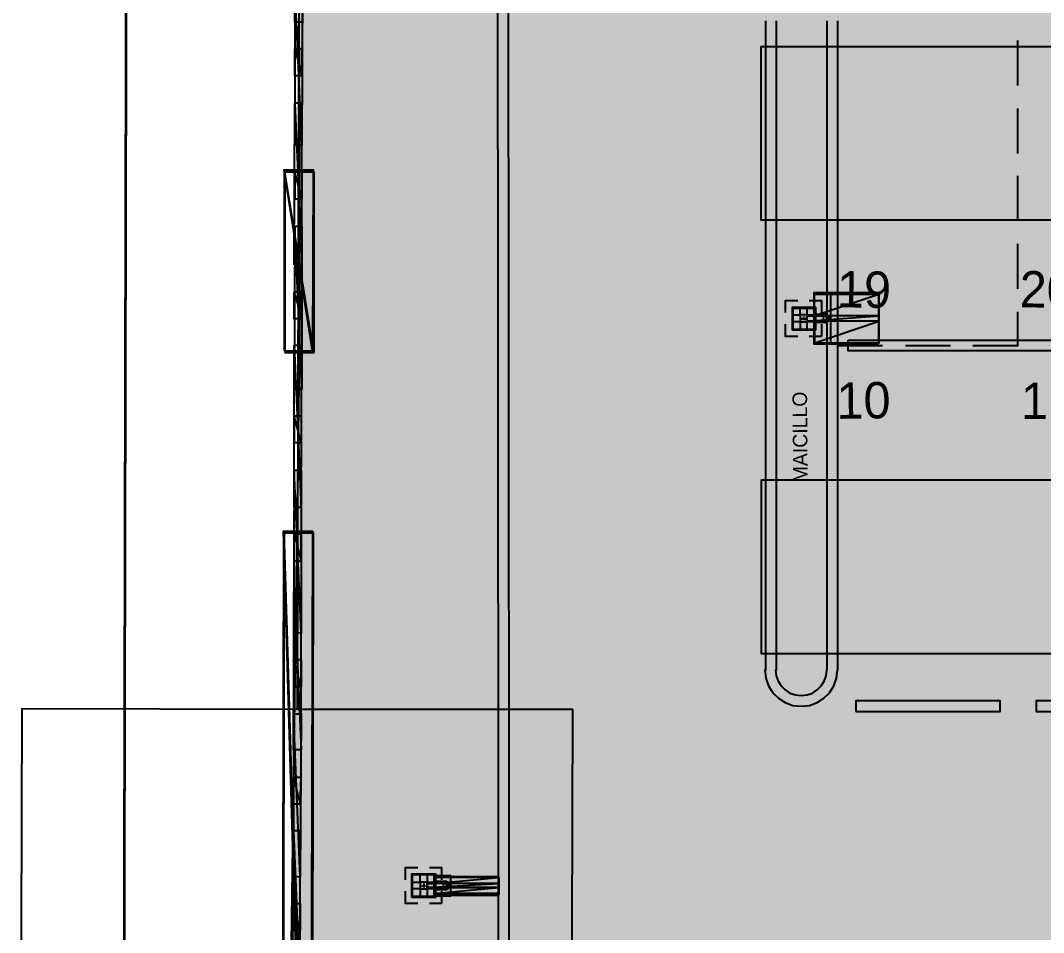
# Model space of a CAD drawing. Header units: metres. Extents: x 1 to 213, y 1 to 147.
# Drawn here: x 48.26 to 62.42, y 114.11 to 126.74 of the extents above; entities that cross this region are included whole.
import ezdxf

# ---------------------------------------------------------------- set-up
doc = ezdxf.new("R2010")
doc.units = ezdxf.units.M
for name, color, linetype in [('00-BASE-ARQUITECTURA', 8, 'Continuous'), ('00-BASE-MAICILLO-EXISTENTE', 33, 'Continuous'), ('00-BASE-TEXTO', 8, 'Continuous')]:
    doc.layers.add(name, color=color, linetype=linetype)

msp = doc.modelspace()

# ---------------------------------------------------------------- hatches: boundary and pattern name
at = {"layer": '00-BASE-MAICILLO-EXISTENTE'}
h = msp.add_hatch(dxfattribs=at)
h.set_pattern_fill('AR-SAND', scale=0.02)
h.paths.add_polyline_path([(52.211, 142.478), (53.049, 142.346), (60.193, 142.434), (60.59, 142.302), (66.719, 142.39), (76.156, 142.258), (76.2, 140.273), (75.935, 139.876), (74.216, 138.862), (73.466, 139.7), (73.157, 139.788), (72.628, 139.7), (71.217, 138.862), (70.776, 139.524), (70.247, 139.832), (69.718, 139.7), (68.351, 138.862), (67.91, 139.524), (67.381, 139.832), (66.763, 139.656), (65.484, 138.862), (65.264, 138.95), (64.691, 139.788), (64.161, 139.788), (63.765, 139.568), (62.618, 138.862), (62.265, 138.421), (62.309, 134.893), (62.706, 134.32), (80.301, 134.32), (82.109, 134.188), (82.506, 134.32), (82.77, 134.673), (82.462, 135.511), (82.594, 135.687), (85.152, 135.643), (86.034, 133.438), (86.519, 132.733), (87.577, 130.175), (98.469, 106.627), (96.705, 105.789), (96.308, 105.745), (95.956, 105.436), (93.31, 104.202), (92.913, 104.554), (92.781, 105.04), (91.943, 106.274), (90.708, 107.641), (89.032, 108.92), (87.489, 109.67), (87.709, 109.714), (87.974, 110.067), (87.974, 110.419), (87.621, 110.816), (87.092, 110.816), (86.827, 110.596), (86.739, 110.155), (86.96, 109.758), (86.651, 109.934), (84.578, 110.287), (71.746, 110.199), (69.894, 110.375), (67.292, 110.155), (64.823, 109.405), (63.279, 108.523), (60.81, 106.054), (59.708, 103.981), (59.223, 102.526), (59.002, 101.027), (59.002, 98.69), (58.87, 98.513), (52.123, 98.425), (51.991, 98.778), (51.991, 112.624), (52.123, 122.37), (52.079, 142.213), (52.211, 142.478)])

# ---------------------------------------------------------------- linework, layer by layer
at = {"layer": '00-BASE-ARQUITECTURA'}
for points in [[(52.141, 142.42), (52.088, 117.2)], [(49.548, 44.672), (49.749, 142.176)], [(49.558, 44.651), (49.759, 142.145)], [(54.892, 90.382), (54.86, 134.387), (62.322, 134.387), (62.311, 138.663)], [(55.04, 90.382), (55.009, 134.239), (62.48, 134.239), (62.459, 138.578)], [(52.066, 128.958), (52.162, 126.714), (52.056, 126.714), (52.066, 128.958)], [(52.162, 128.958), (52.066, 128.958), (52.162, 126.714), (52.162, 128.958)], [(52.056, 125.01), (52.151, 125.01), (52.056, 127.265), (52.056, 125.01)], [(52.151, 125.01), (52.056, 127.265), (52.162, 127.265), (52.151, 125.01)], [(58.575, 122.237), (58.575, 126.735)], [(58.723, 122.237), (58.723, 126.735)], [(59.422, 126.735), (59.422, 122.237)], [(59.57, 126.735), (59.57, 122.237)], [(64.269, 123.973), (58.512, 123.973), (58.512, 126.376), (64.269, 126.376)], [(59.57, 126.46), (59.57, 125.836)], [(62.068, 125.836), (62.068, 126.46)], [(52.151, 126.344), (52.056, 126.344), (52.151, 125.973), (52.151, 126.344)], [(52.056, 126.344), (52.151, 125.973), (52.056, 125.973), (52.056, 126.344)], [(52.056, 125.592), (52.151, 123.359), (52.045, 123.359), (52.056, 125.592)], [(52.151, 125.592), (52.056, 125.592), (52.151, 123.359), (52.151, 125.592)], [(59.57, 125.518), (59.57, 124.894)], [(62.068, 124.894), (62.068, 125.518)], [(51.908, 122.163), (52.299, 122.163), (51.908, 124.672), (51.908, 122.163)], [(52.299, 122.163), (51.908, 124.672), (52.31, 124.672), (52.299, 122.163)], [(51.918, 122.142), (52.32, 122.142), (51.918, 124.64), (51.918, 122.142)], [(52.32, 122.142), (51.918, 124.64), (52.32, 124.64), (52.32, 122.142)], [(52.056, 124.269), (52.151, 124.269), (52.056, 124.64), (52.056, 124.269)], [(52.151, 124.269), (52.056, 124.64), (52.151, 124.64), (52.151, 124.269)], [(59.57, 124.587), (59.57, 123.963)], [(62.068, 123.963), (62.068, 124.587)], [(58.575, 122.481), (58.575, 124.481)], [(52.045, 121.634), (52.151, 121.634), (52.056, 123.888), (52.045, 121.634)], [(52.151, 121.634), (52.056, 123.888), (52.151, 123.888), (52.151, 121.634)], [(59.57, 123.645), (59.57, 123.021)], [(62.068, 123.021), (62.068, 123.645)], [(52.151, 122.978), (52.045, 122.978), (52.151, 122.608), (52.151, 122.978)], [(52.045, 122.978), (52.151, 122.608), (52.045, 122.608), (52.045, 122.978)], [(60.131, 122.968), (60.131, 122.968), (59.242, 122.968), (60.131, 122.968), (59.242, 122.968), (59.242, 122.947), (60.131, 122.968)], [(59.242, 122.947), (60.142, 122.947), (60.131, 122.968), (59.242, 122.947)], [(59.253, 122.671), (59.253, 122.968)], [(59.475, 122.259), (60.131, 122.259), (60.142, 122.269), (60.142, 122.947), (60.131, 122.968), (59.475, 122.968)], [(58.85, 122.693), (58.85, 122.862), (59.02, 122.862)], [(59.178, 122.862), (59.348, 122.862), (59.348, 122.693)], [(60.142, 122.65), (59.242, 122.65), (60.142, 122.947), (60.142, 122.65)], [(59.242, 122.65), (60.142, 122.947), (59.242, 122.947), (59.242, 122.65)], [(58.956, 122.661), (59.051, 122.661), (59.051, 122.756)], [(59.147, 122.756), (59.147, 122.661), (59.253, 122.661)], [(59.57, 122.703), (59.57, 122.237), (60.194, 122.237)], [(61.443, 122.237), (62.068, 122.237), (62.068, 122.703)], [(58.575, 117.74), (58.575, 122.671)], [(58.723, 117.74), (58.723, 122.671)], [(59.051, 122.566), (58.956, 122.566)], [(59.051, 122.566), (59.051, 122.46)], [(59.073, 122.608), (59.126, 122.608)], [(59.104, 122.587), (59.104, 122.64)], [(60.142, 122.576), (59.147, 122.576), (60.142, 122.65), (60.142, 122.576)], [(59.147, 122.576), (60.142, 122.65), (59.147, 122.65), (59.147, 122.576)], [(59.147, 122.65), (59.242, 122.65)], [(59.147, 122.576), (59.242, 122.576)], [(59.253, 122.566), (59.147, 122.566), (59.147, 122.46)], [(60.142, 122.269), (59.242, 122.269), (60.142, 122.576), (60.142, 122.269)], [(59.242, 122.269), (60.142, 122.576), (59.242, 122.576), (59.242, 122.269)], [(59.253, 122.671), (59.401, 122.671)], [(59.253, 122.671), (59.263, 122.65), (59.263, 122.566), (59.253, 122.555), (59.253, 122.259)], [(59.401, 122.555), (59.253, 122.555)], [(59.263, 122.65), (59.401, 122.65)], [(59.401, 122.566), (59.263, 122.566)], [(59.369, 122.613), (59.37, 122.607), (59.372, 122.602), (59.375, 122.597), (59.379, 122.593), (59.384, 122.589), (59.389, 122.587), (59.395, 122.587), (59.401, 122.587), (59.407, 122.589), (59.412, 122.593), (59.416, 122.597), (59.419, 122.602), (59.421, 122.607), (59.422, 122.613), (59.421, 122.619), (59.419, 122.625), (59.416, 122.63), (59.412, 122.634), (59.407, 122.637), (59.401, 122.639), (59.395, 122.64), (59.389, 122.639), (59.384, 122.637), (59.379, 122.634), (59.375, 122.63), (59.372, 122.625), (59.37, 122.619), (59.369, 122.613)], [(59.395, 122.555), (59.409, 122.556), (59.421, 122.561), (59.432, 122.568), (59.441, 122.577), (59.448, 122.588), (59.452, 122.6), (59.454, 122.613), (59.452, 122.627), (59.448, 122.639), (59.441, 122.65), (59.432, 122.659), (59.421, 122.665), (59.409, 122.67), (59.395, 122.671)], [(59.395, 122.566), (59.406, 122.567), (59.416, 122.57), (59.425, 122.576), (59.433, 122.583), (59.438, 122.592), (59.442, 122.602), (59.443, 122.613), (59.442, 122.624), (59.438, 122.634), (59.433, 122.643), (59.425, 122.65), (59.416, 122.656), (59.406, 122.66), (59.395, 122.661)], [(59.422, 122.65), (59.422, 117.74)], [(59.57, 122.65), (59.57, 117.74)], [(59.02, 122.364), (58.85, 122.364), (58.85, 122.534)], [(59.348, 122.534), (59.348, 122.364)], [(59.348, 122.364), (59.178, 122.364)], [(60.131, 122.259), (59.242, 122.259), (60.142, 122.269), (60.131, 122.259)], [(59.242, 122.259), (60.142, 122.269), (59.242, 122.269), (59.242, 122.259)], [(59.242, 122.259), (60.131, 122.259), (59.242, 122.259)], [(52.151, 122.237), (52.045, 122.237), (52.141, 119.994), (52.151, 122.237)], [(52.045, 122.237), (52.141, 119.994), (52.045, 119.994), (52.045, 122.237)], [(60.512, 122.237), (61.136, 122.237)], [(52.045, 120.893), (52.141, 120.893), (52.045, 121.264), (52.045, 120.893)], [(52.141, 120.893), (52.045, 121.264), (52.141, 121.264), (52.141, 120.893)], [(52.035, 118.269), (52.141, 118.258), (52.045, 120.512), (52.035, 118.269)], [(52.141, 118.258), (52.045, 120.512), (52.141, 120.512), (52.141, 118.258)], [(64.269, 120.375), (58.512, 120.375), (58.512, 117.972), (64.269, 117.972)], [(51.876, 107.167), (52.268, 107.167), (51.897, 119.666), (51.876, 107.167)], [(51.887, 107.146), (52.289, 107.146), (51.908, 119.645), (51.887, 107.146)], [(52.268, 107.167), (51.897, 119.666), (52.299, 119.666), (52.268, 107.167)], [(52.289, 107.146), (51.908, 119.645), (52.31, 119.645), (52.289, 107.146)], [(52.141, 119.623), (52.045, 119.623), (52.141, 119.253), (52.141, 119.623)], [(52.045, 119.623), (52.141, 119.253), (52.045, 119.253), (52.045, 119.623)], [(52.045, 118.872), (52.141, 116.639), (52.035, 116.639), (52.045, 118.872)], [(52.141, 118.872), (52.045, 118.872), (52.141, 116.639), (52.141, 118.872)], [(52.035, 117.517), (52.141, 117.517), (52.035, 117.888), (52.035, 117.517)], [(52.141, 117.517), (52.035, 117.888), (52.141, 117.888), (52.141, 117.517)], [(58.565, 117.745), (58.578, 117.63), (58.616, 117.524), (58.675, 117.43), (58.753, 117.353), (58.846, 117.293), (58.952, 117.255), (59.067, 117.242)], [(58.713, 117.745), (58.722, 117.664), (58.749, 117.589), (58.791, 117.523), (58.846, 117.468), (58.911, 117.426), (58.986, 117.4), (59.067, 117.39)], [(59.067, 117.242), (59.183, 117.255), (59.288, 117.293), (59.382, 117.353), (59.46, 117.43), (59.519, 117.524), (59.557, 117.63), (59.57, 117.745)], [(59.067, 117.39), (59.149, 117.4), (59.223, 117.426), (59.289, 117.468), (59.344, 117.523), (59.386, 117.589), (59.412, 117.664), (59.422, 117.745)], [(52.088, 117.2), (55.898, 117.2), (55.876, 109.58), (48.256, 109.59), (48.278, 117.21), (52.088, 117.2)], [(52.035, 114.893), (52.13, 114.882), (52.035, 117.136), (52.035, 114.893)], [(52.13, 114.882), (52.035, 117.136), (52.141, 117.136), (52.13, 114.882)], [(52.141, 116.258), (52.035, 116.258), (52.13, 115.887), (52.141, 116.258)], [(52.035, 116.258), (52.13, 115.887), (52.035, 115.887), (52.035, 116.258)], [(52.035, 115.517), (52.13, 113.273), (52.024, 113.273), (52.035, 115.517)], [(52.13, 115.517), (52.035, 115.517), (52.13, 113.273), (52.13, 115.517)], [(53.59, 114.84), (53.59, 115.009), (53.76, 115.009)], [(53.686, 114.808), (53.792, 114.808), (53.792, 114.914)], [(53.887, 114.914), (53.887, 114.808), (53.993, 114.808)], [(53.919, 115.009), (54.088, 115.009), (54.088, 114.84)], [(54.215, 114.893), (54.215, 114.893), (53.982, 114.893), (54.215, 114.893), (53.982, 114.893), (53.982, 114.882), (54.215, 114.893)], [(53.982, 114.882), (54.215, 114.882), (54.215, 114.893), (53.982, 114.882)], [(53.993, 114.819), (53.993, 114.893)], [(53.813, 114.755), (53.866, 114.755)], [(53.844, 114.734), (53.844, 114.787)], [(54.882, 114.734), (53.887, 114.734), (54.882, 114.787), (54.882, 114.734)], [(53.887, 114.734), (54.882, 114.787), (53.887, 114.787), (53.887, 114.734)], [(53.887, 114.787), (53.982, 114.787)], [(54.882, 114.871), (53.982, 114.871), (54.871, 114.882), (54.882, 114.871)], [(53.982, 114.871), (54.871, 114.882), (53.982, 114.882), (53.982, 114.871)], [(53.982, 114.882), (54.215, 114.882), (53.982, 114.882)], [(54.215, 114.882), (54.215, 114.882), (53.982, 114.882), (54.215, 114.882)], [(54.882, 114.787), (53.982, 114.787), (54.882, 114.871), (54.882, 114.787)], [(53.982, 114.787), (54.882, 114.871), (53.982, 114.871), (53.982, 114.787)], [(53.993, 114.819), (54.141, 114.819)], [(53.993, 114.819), (54.003, 114.797), (54.003, 114.713), (53.993, 114.702), (53.993, 114.617)], [(54.003, 114.797), (54.141, 114.797)], [(54.109, 114.76), (54.11, 114.754), (54.112, 114.749), (54.115, 114.744), (54.119, 114.74), (54.124, 114.737), (54.129, 114.735), (54.135, 114.734), (54.142, 114.735), (54.147, 114.737), (54.152, 114.74), (54.156, 114.744), (54.159, 114.749), (54.161, 114.754), (54.162, 114.76), (54.161, 114.766), (54.159, 114.772), (54.156, 114.777), (54.152, 114.781), (54.147, 114.784), (54.142, 114.786), (54.135, 114.787), (54.129, 114.786), (54.124, 114.784), (54.119, 114.781), (54.115, 114.777), (54.112, 114.772), (54.11, 114.766), (54.109, 114.76)], [(54.135, 114.702), (54.149, 114.704), (54.161, 114.708), (54.172, 114.715), (54.181, 114.724), (54.188, 114.735), (54.192, 114.747), (54.194, 114.76), (54.192, 114.774), (54.188, 114.786), (54.181, 114.797), (54.172, 114.806), (54.161, 114.813), (54.149, 114.817), (54.135, 114.819)], [(54.135, 114.713), (54.146, 114.714), (54.156, 114.718), (54.165, 114.723), (54.173, 114.731), (54.178, 114.739), (54.182, 114.749), (54.183, 114.76), (54.182, 114.771), (54.178, 114.781), (54.173, 114.79), (54.165, 114.797), (54.156, 114.803), (54.146, 114.807), (54.135, 114.808)], [(54.215, 114.882), (54.871, 114.882), (54.215, 114.882)], [(54.215, 114.628), (54.871, 114.628), (54.882, 114.649), (54.882, 114.871), (54.871, 114.882), (54.215, 114.882)], [(53.76, 114.512), (53.59, 114.512), (53.59, 114.681)], [(53.792, 114.713), (53.686, 114.713)], [(53.792, 114.713), (53.792, 114.607)], [(53.887, 114.734), (53.982, 114.734), (53.887, 114.734)], [(53.887, 114.734), (53.982, 114.734)], [(53.993, 114.713), (53.887, 114.713), (53.887, 114.607)], [(54.882, 114.649), (53.982, 114.649), (54.882, 114.734), (54.882, 114.649)], [(53.982, 114.649), (54.882, 114.734), (53.982, 114.734), (53.982, 114.649)], [(54.882, 114.734), (53.982, 114.734), (54.882, 114.734)], [(53.982, 114.734), (54.882, 114.734), (53.982, 114.734)], [(54.871, 114.628), (53.982, 114.628), (54.882, 114.649), (54.871, 114.628)], [(53.982, 114.628), (54.882, 114.649), (53.982, 114.649), (53.982, 114.628)], [(54.215, 114.617), (53.982, 114.617), (54.215, 114.628), (54.215, 114.617)], [(53.982, 114.617), (54.215, 114.628), (53.982, 114.628), (53.982, 114.617)], [(54.871, 114.628), (54.871, 114.628), (53.982, 114.628), (54.871, 114.628), (53.982, 114.628), (54.215, 114.628), (54.871, 114.628)], [(53.982, 114.617), (54.215, 114.617), (53.982, 114.617)], [(54.141, 114.702), (53.993, 114.702)], [(54.141, 114.713), (54.003, 114.713)], [(54.088, 114.681), (54.088, 114.512)], [(52.035, 114.141), (52.13, 114.141), (52.035, 114.512), (52.035, 114.141)], [(52.13, 114.141), (52.035, 114.512), (52.13, 114.512), (52.13, 114.141)], [(54.088, 114.512), (53.919, 114.512)]]:
    msp.add_lwpolyline(points, dxfattribs=at)
for points in [[(59.242, 122.968), (59.242, 122.259), (59.475, 122.259), (59.475, 122.968)], [(58.946, 122.449), (58.946, 122.767), (59.263, 122.767), (59.263, 122.449)], [(58.956, 122.46), (58.956, 122.756), (59.253, 122.756), (59.253, 122.46)], [(59.051, 122.661), (59.051, 122.566), (59.147, 122.566), (59.147, 122.661)], [(59.718, 122.312), (81.954, 122.312), (81.954, 122.163), (59.718, 122.163)], [(59.824, 117.168), (61.824, 117.168), (61.824, 117.316), (59.824, 117.316)], [(62.322, 117.168), (64.322, 117.168), (64.322, 117.316), (62.322, 117.316)], [(53.675, 114.596), (53.675, 114.924), (54.003, 114.924), (54.003, 114.596)], [(53.686, 114.607), (53.686, 114.914), (53.993, 114.914), (53.993, 114.607)], [(53.982, 114.893), (53.982, 114.617), (54.215, 114.617), (54.215, 114.893)], [(53.792, 114.808), (53.792, 114.713), (53.887, 114.713), (53.887, 114.808)]]:
    msp.add_lwpolyline(points, close=True, dxfattribs=at)
at = {"layer": '00-BASE-MAICILLO-EXISTENTE'}
msp.add_lwpolyline([(51.991, 112.624), (52.123, 122.37), (52.079, 142.213), (52.211, 142.478), (52.211, 142.478), (53.049, 142.346), (60.193, 142.434), (60.59, 142.302), (66.719, 142.39)], dxfattribs=at)

# ---------------------------------------------------------------- texts
at = {"layer": '00-BASE-TEXTO'}
for s, height, rotation, p in [('19', 0.503, -0.7855, (59.559, 122.767)), ('20', 0.503, -0.7855, (62.089, 122.767)), ('10', 0.503, 0.7747, (59.559, 121.221)), (' MAICILLO', 0.2012, 90.4395, (59.157, 120.269))]:
    msp.add_text(s, height=height, rotation=rotation, dxfattribs=at).set_placement(p)
msp.add_text('11', height=0.503, dxfattribs=at).set_placement((62.11, 121.221))

doc.saveas('drawing.dxf')
